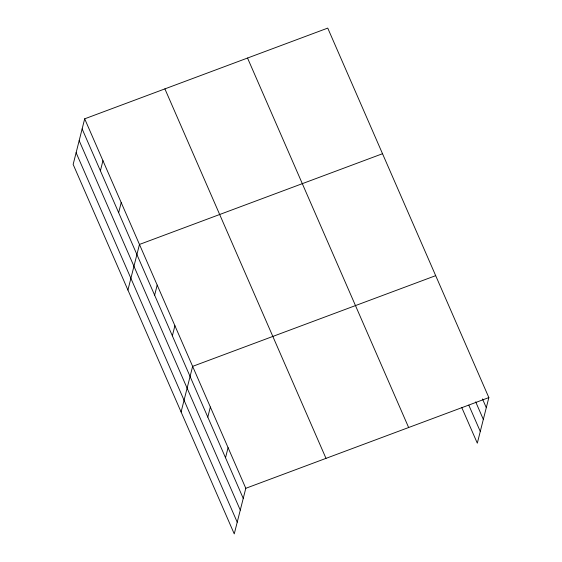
<?xml version="1.0" encoding="UTF-8"?>
<svg xmlns="http://www.w3.org/2000/svg" width="562" height="562" viewBox="0 0 562 562"><rect width="100%" height="100%" fill="white"/><g stroke="black" fill="none" stroke-linecap="round" stroke-linejoin="round"><path stroke-width="0.84" d="M84.686 118.821L73.151 164.42L234.256 533.9L245.798 488.301L84.686 118.821L327.744 28.1L488.849 397.58L477.314 443.179L461.676 407.324M100.394 170.785L102.951 160.69M118.652 212.661L121.209 202.566M127.925 290.041L139.467 244.442L382.518 153.721M154.634 295.183L157.184 285.082M172.351 335.823L174.908 325.728M181.09 411.974L192.633 366.368L435.683 275.654M207.8 417.109L210.35 407.014M225.517 457.749L228.074 447.654M245.798 488.301L488.849 397.58M482.47 398.915L486.292 407.675M475.684 401.865L483.327 419.392M468.806 405.167L480.278 431.468M247.533 58.034L408.644 427.52M164.898 88.88L326.002 458.36M82.136 128.916L243.241 498.396M79.172 140.633L240.276 510.113M76.116 152.702L237.22 522.182"/></g></svg>
